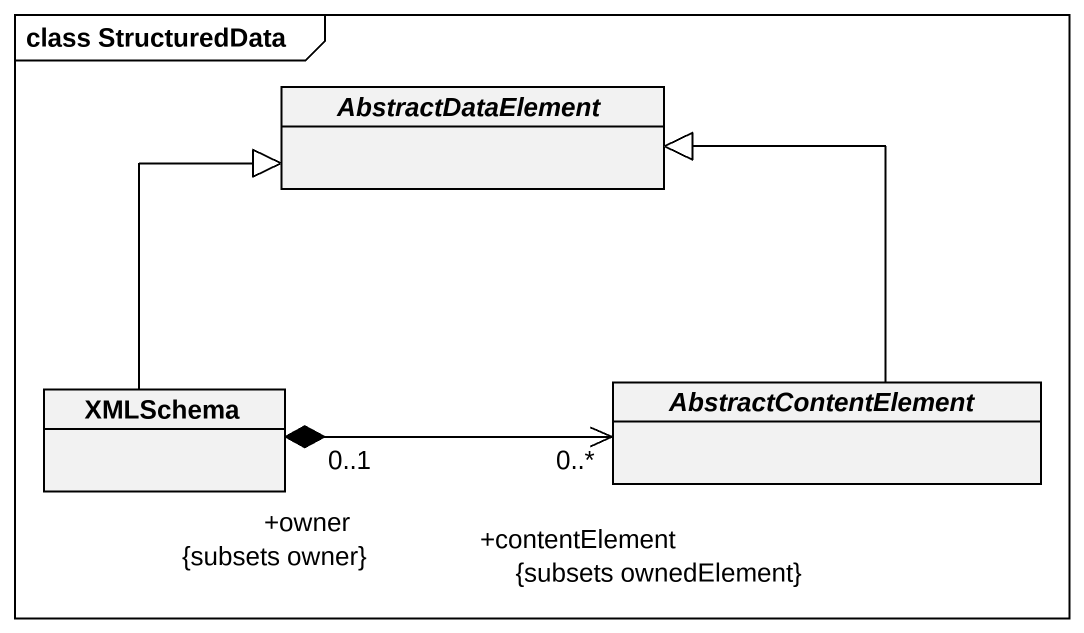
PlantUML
@startuml
mainframe class StructuredData
hide circle
hide empty members
abstract class AbstractDataElement
class XMLSchema
abstract class AbstractContentElement
XMLSchema -up-|> AbstractDataElement
XMLSchema "+owner\n0..1\n{subsets owner}" *-right-> "+contentElement\n0..*\n{subsets ownedElement}" AbstractContentElement
AbstractContentElement -up-|> AbstractDataElement
@enduml
